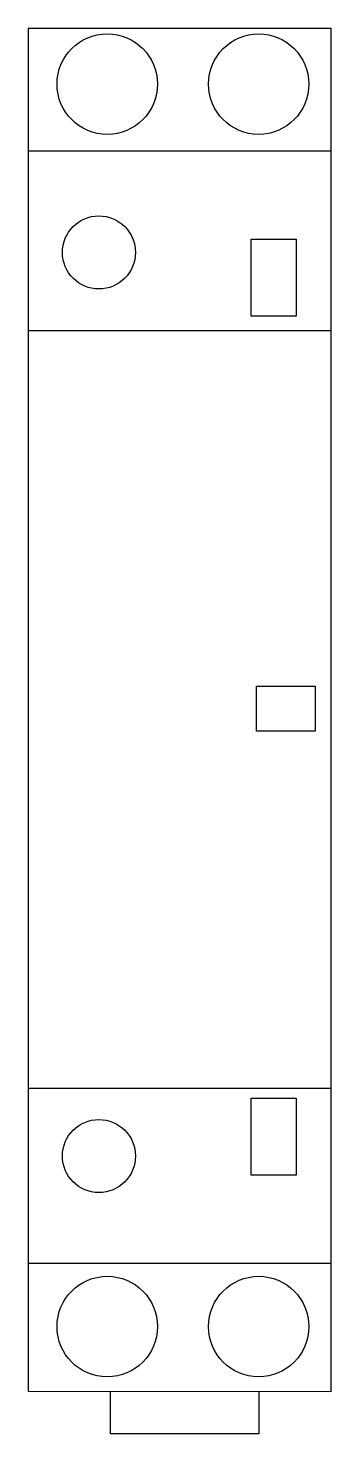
# Model space of a CAD drawing. Header units: inches. Extents: x 0 to 18, y 0 to 83.5.
import ezdxf

# ---------------------------------------------------------------- set-up
doc = ezdxf.new("R2010")
doc.units = ezdxf.units.IN

# ---------------------------------------------------------------- blocks, each defined once
blk = doc.blocks.new('contactor 2p')
for p, q in [((44, -2668.524), (62, -2668.524)), ((44, -2668.524), (44, -2749.508)), ((62, -2668.524), (62, -2749.524)), ((44, -2675.815), (62, -2675.815)), ((62, -2686.513), (44, -2686.513)), ((62, -2731.513), (44, -2731.513)), ((44, -2741.874), (62, -2741.874)), ((62, -2749.524), (44, -2749.508)), ((48.892, -2752.02), (48.892, -2749.494)), ((57.719, -2749.5), (57.719, -2752.02)), ((57.719, -2752.02), (48.892, -2752.02))]:
    blk.add_line(p, q)
for points in [[(57.257, -2681.066), (59.938, -2681.066), (59.938, -2685.642), (57.257, -2685.642)], [(57.585, -2707.608), (61.055, -2707.608), (61.055, -2710.291), (57.585, -2710.291)], [(57.257, -2732.084), (59.938, -2732.084), (59.938, -2736.66), (57.257, -2736.66)]]:
    blk.add_lwpolyline(points, close=True)
for centre, radius in [((48.706, -2671.851), 2.985), ((57.706, -2671.851), 2.985), ((48.21, -2681.848), 2.17), ((48.21, -2735.518), 2.17), ((48.706, -2745.647), 2.985), ((57.706, -2745.647), 2.985)]:
    blk.add_circle(centre, radius)

msp = doc.modelspace()

# ---------------------------------------------------------------- block references
msp.add_blockref('contactor 2p', (-44, 2752.02))

doc.saveas('drawing.dxf')
